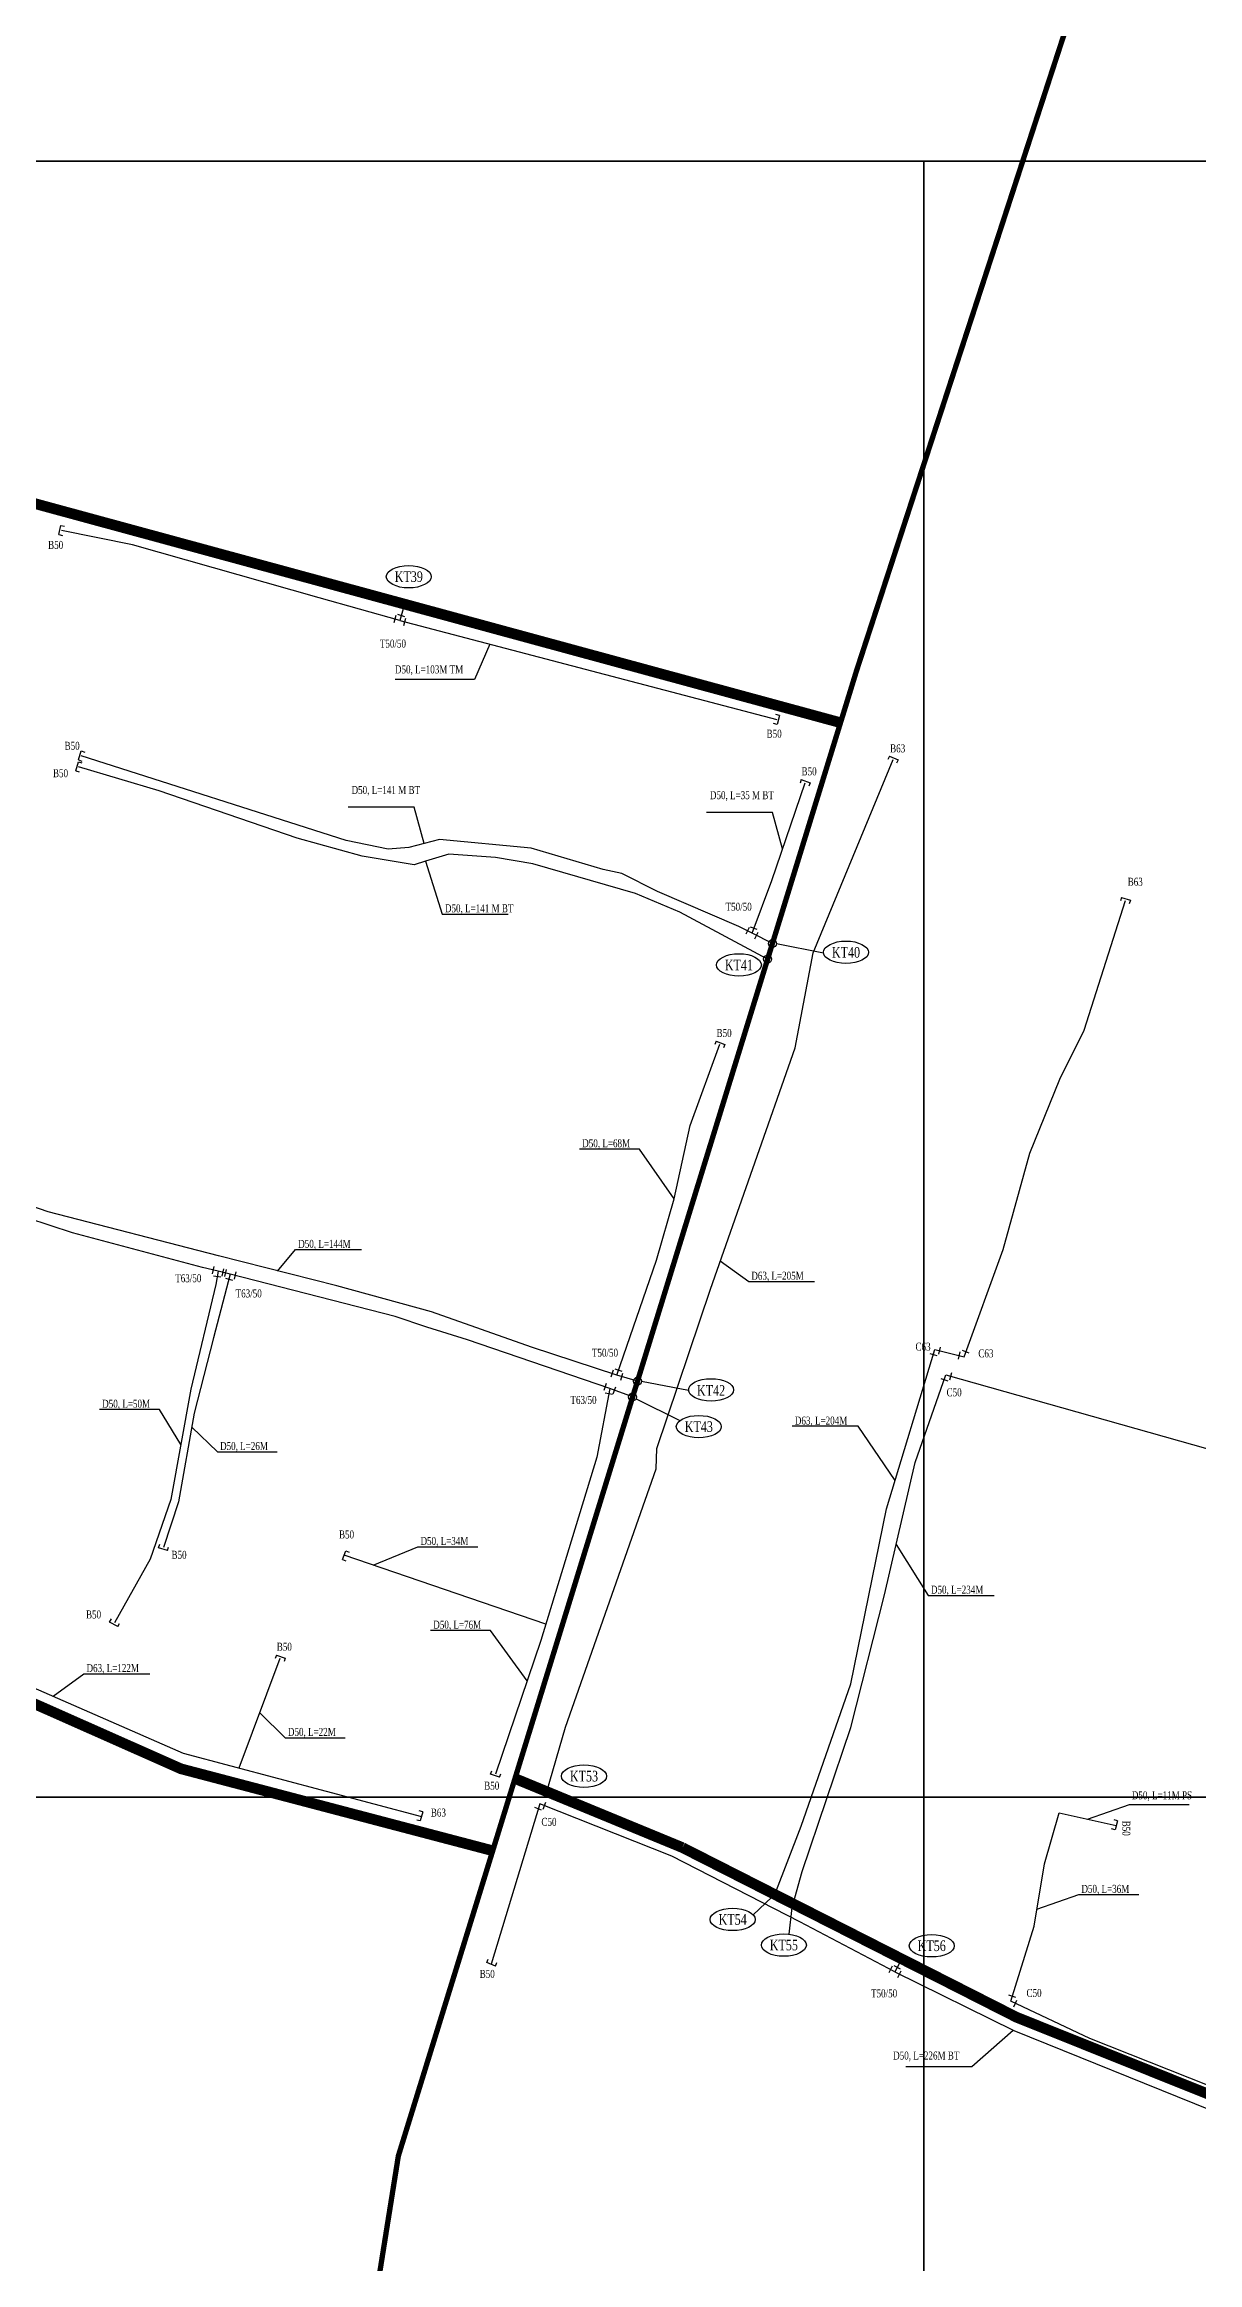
# Model space of a CAD drawing. Extents: x 549410 to 552487, y 2340860 to 2344743.
# Drawn here: x 550630.8 to 550847.2, y 2343476.5 to 2343892.3 of the extents above; entities that cross this region are included whole.
import ezdxf
from ezdxf.enums import TextEntityAlignment as Align

# ---------------------------------------------------------------- set-up
doc = ezdxf.new("R2010")
doc.units = 0
doc.header["$MEASUREMENT"] = 0
doc.linetypes.add('DASHED', pattern=[0.75, 0.5, -0.25])
for name, color, linetype in [('160', 5, 'DASHED'), ('225', 5, 'DASHED'), ('315', 5, 'DASHED'), ('50', 2, 'Continuous'), ('63', 1, 'Continuous'), ('90', 5, 'DASHED'), ('ten dai khoi thuy', 210, 'Continuous'), ('Text D-L', 7, 'Continuous'), ('Text phu kien', 2, 'Continuous')]:
    doc.layers.add(name, color=color, linetype=linetype)
doc.styles.add('Text', font='vntimeh.shx', dxfattribs={"width": 0.75, "bigfont": 'vn.shx'})
doc.styles.add('TextNode', font='vntimeh1.shx', dxfattribs={"width": 0.7, "bigfont": 'vn.shx'})

# ---------------------------------------------------------------- blocks, each defined once
blk = doc.blocks.new('pt')
at = {"color": 3, "linetype": 'Continuous'}
blk.add_line((0.96, -0.69), (0.96, 0.69), dxfattribs=at)
blk = doc.blocks.new('bit')
at = {"color": 3, "linetype": 'Continuous'}
for points in [[(-0.3, -0.88), (-0.3, 0.88)], [(-0.3, 0.88), (0.39, 0.88)], [(-0.3, -0.88), (0.39, -0.88)]]:
    blk.add_lwpolyline(points, dxfattribs=at)
blk = doc.blocks.new('Daudai')
at = {"layer": 'ten dai khoi thuy', "color": 3}
blk.add_circle((0, 0), 0.75, dxfattribs=at)

msp = doc.modelspace()

# ---------------------------------------------------------------- linework, layer by layer
at = {"layer": '160', "ltscale": 10, "const_width": 2}
for points in [[(550719.1, 2343567.21), (550750.53, 2343554.26)], [(550750.53, 2343554.26), (550813.18, 2343522.47), (550870.21, 2343499.62), (550924.94, 2343479.54), (550978.82, 2343449.85), (550993.6, 2343442.83), (551015.71, 2343436.81), (551040.48, 2343433.27), (551063.59, 2343431.5), (551101.23, 2343429.92), (551185.6, 2343423.61), (551236.26, 2343418.28), (551298.61, 2343422.47), (551387.64, 2343402.42), (551517.97, 2343366.04), (551550.82, 2343353.91), (551572.38, 2343332.04)]]:
    msp.add_lwpolyline(points, dxfattribs=at)
at = {"layer": '225', "ltscale": 10, "const_width": 2}
msp.add_lwpolyline([(550714.93, 2343553.67), (550656.44, 2343569.03), (550583.62, 2343601.31), (550512.49, 2343637.74), (550437.43, 2343676.39), (550411.2, 2343682.56), (550378.24, 2343697.73), (550352.8, 2343713.31), (550018.41, 2343846.44), (549942.84, 2343871.48)], dxfattribs=at)
at = {"layer": '315', "color": 6, "ltscale": 10, "const_width": 1}
msp.add_lwpolyline([(551034.23, 2344742.31), (551035.22, 2344707.64), (551028.55, 2344696.61), (551031.81, 2344612.49), (551037.5, 2344448.91), (551039.08, 2344427.06), (551037.68, 2344409.44), (551032.34, 2344391.13), (551003.22, 2344321.63), (550935.24, 2344170.05), (550883.64, 2344074.56), (550876.18, 2344059.8), (550783.23, 2343775.03), (550713.27, 2343548.31), (550697.22, 2343496.46), (550617.71, 2342998.78)], dxfattribs=at)
at = {"layer": '50'}
for points in [[(550697.49, 2343784.31), (550682.36, 2343788.59), (550647.33, 2343798.51), (550633.99, 2343801.22)], [(550698.4, 2343787.38), (550697.49, 2343784.31)], [(550697.49, 2343784.31), (550768.21, 2343765.73)], [(550766.51, 2343720.84), (550750.02, 2343729.63), (550741.71, 2343733.15), (550722.48, 2343738.7), (550715.42, 2343739.91), (550706.71, 2343740.52), (550702.33, 2343739.18), (550700.21, 2343738.48), (550690.44, 2343740.15), (550678.24, 2343743.5), (550652.33, 2343752.36), (550637.23, 2343756.87)], [(550763.58, 2343725.7), (550761.13, 2343726.96), (550745.85, 2343733.54), (550739.17, 2343736.89), (550735.64, 2343737.63), (550722.17, 2343741.62), (550704.96, 2343743.23), (550699.18, 2343741.75), (550695.28, 2343741.43), (550687.41, 2343743.09), (550637.73, 2343758.93)], [(550763.58, 2343725.7), (550767.28, 2343735.58), (550773.56, 2343753.91)], [(550767.41, 2343723.74), (550763.58, 2343725.7)], [(550738.23, 2343642.84), (550745.63, 2343664.41), (550748.98, 2343675.87), (550751.96, 2343689.66), (550757.56, 2343704.87)], [(550738.23, 2343642.84), (550722.23, 2343648.11), (550703.44, 2343654.69), (550685.65, 2343659.55), (550663.47, 2343665.18), (550631.52, 2343673.48), (550602.66, 2343683.41)], [(550663.39, 2343662.3), (550662.98, 2343659.85), (550658.26, 2343640.19), (550654.53, 2343619.53), (550650.64, 2343608.33), (550643.96, 2343596.38)], [(550665.69, 2343661.76), (550662.53, 2343649.81), (550658.93, 2343635.7), (550655.95, 2343619.07), (550653.15, 2343610.5)], [(550742.09, 2343641.7), (550738.23, 2343642.84)], [(550771.32, 2343543.71), (550773, 2343549.75), (550782.12, 2343576.78), (550788.46, 2343601.62), (550794.2, 2343626.44), (550799.96, 2343642.91)], [(550799.96, 2343642.91), (550925.73, 2343607.4)], [(550736.88, 2343640.32), (550734.44, 2343627.46), (550723.95, 2343593.08), (550715.46, 2343568.01)], [(550724.89, 2343596.15), (550687.04, 2343609.09)], [(550723.75, 2343562.46), (550714.62, 2343532.39)], [(550790.4, 2343530.95), (550772.52, 2343540.34), (550748.54, 2343552.65), (550723.75, 2343562.46)], [(550812.11, 2343525.47), (550816.53, 2343539.54), (550818.44, 2343551.21), (550821.18, 2343560.78)], [(550791.66, 2343533.39), (550790.4, 2343530.95)], [(550790.4, 2343530.95), (550812.69, 2343519.96), (550849.53, 2343505.07), (550889.8, 2343490.3)], [(550924.59, 2343482.92), (550899.52, 2343491.35), (550893.03, 2343495.19), (550849.37, 2343509.6), (550826.96, 2343518.46), (550812.11, 2343525.47)]]:
    msp.add_lwpolyline(points, dxfattribs=at)
at = {"layer": '50', "color": 1}
for points in [[(550667.33, 2343569.2), (550675.07, 2343589.79)], [(550821.18, 2343560.78), (550831.93, 2343558.43)]]:
    msp.add_lwpolyline(points, dxfattribs=at)
at = {"layer": '63', "color": 6}
for points in [[(550725.06, 2343564.8), (550728.58, 2343576.82), (550745.6, 2343625.29), (550745.72, 2343629.08), (550755.76, 2343658.95), (550771.7, 2343704.19), (550775.03, 2343722.04), (550790.05, 2343758.26)], [(550803.37, 2343646.29), (550810.73, 2343666.4), (550815.68, 2343684.47), (550821.34, 2343698.31), (550825.87, 2343707.53), (550833.65, 2343731.85)], [(550663.39, 2343662.3), (550660.45, 2343663), (550636.05, 2343669.52), (550602.48, 2343680.49), (550592.43, 2343684.07), (550589.16, 2343685.3), (550589.16, 2343685.3), (550589.16, 2343685.3), (550589.16, 2343685.3)], [(550665.69, 2343661.76), (550663.39, 2343662.3)], [(550736.88, 2343640.32), (550712.6, 2343648.64), (550710.21, 2343649.44), (550702.56, 2343651.83), (550696.63, 2343653.85), (550665.69, 2343661.76)], [(550767.85, 2343545.47), (550772.78, 2343558.28), (550782.11, 2343584.97), (550788.8, 2343617.78), (550797.86, 2343647.64)], [(550797.86, 2343647.64), (550803.37, 2343646.29)], [(550741.18, 2343638.75), (550736.88, 2343640.32)], [(550587.04, 2343603.53), (550608.06, 2343593.28), (550656.83, 2343571.99), (550701.56, 2343560.1)]]:
    msp.add_lwpolyline(points, dxfattribs=at)
at = {"layer": '90', "ltscale": 10, "const_width": 2}
msp.add_lwpolyline([(550780.1, 2343765.18), (550610.35, 2343811.31), (550562.22, 2343819.95), (550459.78, 2343832.45)], dxfattribs=at)
at = {"layer": 'DEFPOINTS'}
for points in [[(551033.35, 2343870.41), (550558.32, 2343870.41), (550558.32, 2344177.08), (551033.35, 2344177.08)], [(550795.83, 2343563.74), (550320.81, 2343563.74), (550320.81, 2343870.41), (550795.83, 2343870.41)], [(551270.86, 2343563.74), (550795.83, 2343563.74), (550795.83, 2343870.41), (551270.86, 2343870.41)], [(550795.83, 2343257.07), (550320.81, 2343257.07), (550320.81, 2343563.74), (550795.83, 2343563.74)], [(551270.86, 2343257.07), (550795.83, 2343257.07), (550795.83, 2343563.74), (551270.86, 2343563.74)]]:
    msp.add_lwpolyline(points, close=True, dxfattribs=at)
at = {"layer": 'ten dai khoi thuy', "color": 3, "linetype": 'ByBlock'}
for points in [[(550768.16, 2343723.74), (550776.99, 2343722.04)], [(550742.84, 2343641.7), (550751.68, 2343640)], [(550741.83, 2343638.38), (550750.06, 2343634.33)], [(550767.3, 2343544.96), (550763.78, 2343541.67)], [(550771.03, 2343543.02), (550770.47, 2343538.04)]]:
    msp.add_lwpolyline(points, dxfattribs=at)
for centre in [(550699.17, 2343792.53), (550761.12, 2343719.74), (550781.21, 2343722.11), (550755.89, 2343640.07), (550753.59, 2343633.18), (550732.05, 2343567.66), (550759.95, 2343540.79), (550769.55, 2343535.99), (550797.3, 2343535.86)]:
    msp.add_ellipse(centre, major_axis=(-4.22, 0), ratio=0.497929, dxfattribs=at)
at = {"layer": 'Text D-L', "color": 9}
for points in [[(550714.38, 2343779.87), (550711.49, 2343773.27), (550696.65, 2343773.27)], [(550702.07, 2343742.49), (550700.17, 2343749.33), (550687.8, 2343749.33)], [(550769.31, 2343741.51), (550767.41, 2343748.35), (550755.03, 2343748.35)], [(550702.33, 2343739.18), (550705.46, 2343729.28), (550717.84, 2343729.28)], [(550748.98, 2343675.87), (550742.47, 2343685.23), (550731.22, 2343685.23)], [(550674.56, 2343662.36), (550677.93, 2343666.37), (550690.3, 2343666.37)], [(550757.63, 2343664.29), (550762.95, 2343660.4), (550775.32, 2343660.4)], [(550656.4, 2343629.86), (550652.4, 2343636.4), (550641.15, 2343636.4)], [(550658.46, 2343633.09), (550663.26, 2343628.47), (550674.51, 2343628.47)], [(550790.41, 2343623.11), (550783.5, 2343633.24), (550771.12, 2343633.24)], [(550692.49, 2343607.23), (550700.88, 2343610.67), (550712.13, 2343610.67)], [(550790.65, 2343611.09), (550796.65, 2343601.54), (550809.02, 2343601.54)], [(550721.4, 2343585.55), (550714.52, 2343594.98), (550703.27, 2343594.98)], [(550632.44, 2343582.64), (550638.21, 2343586.84), (550650.58, 2343586.84)], [(550671.2, 2343579.5), (550676, 2343574.87), (550687.25, 2343574.87)], [(550826.55, 2343559.6), (550834.38, 2343562.35), (550845.63, 2343562.35)], [(550817.05, 2343542.7), (550824.88, 2343545.45), (550836.13, 2343545.45)], [(550812.58, 2343520), (550804.81, 2343513.19), (550792.43, 2343513.19)]]:
    msp.add_lwpolyline(points, dxfattribs=at)

# ---------------------------------------------------------------- block references
at = {"layer": '50'}
for name, p, rotation in [('bit', (550633.99, 2343801.22), 348.5339093250618), ('pt', (550697.49, 2343784.31), 164.1897818520066), ('pt', (550697.49, 2343784.31), 73.46567556391705), ('pt', (550697.49, 2343784.31), 345.2837847622277), ('bit', (550768.21, 2343765.73), 165.2839367935077), ('bit', (550637.73, 2343758.93), 342.3172774468095), ('bit', (550637.23, 2343756.87), 343.3456501437574), ('bit', (550790.05, 2343758.26), 247.4791202303516), ('bit', (550773.56, 2343753.91), 251.0801402046589), ('bit', (550833.65, 2343731.85), 252.2573268137646), ('pt', (550763.58, 2343725.7), 152.8261650072128), ('pt', (550763.58, 2343725.7), 69.50665804570133), ('pt', (550763.58, 2343725.7), 332.8260129809829), ('bit', (550757.56, 2343704.87), 249.7697972349274), ('pt', (550663.39, 2343662.3), 166.7462494371791), ('pt', (550663.39, 2343662.3), 260.5456001352521), ('pt', (550663.39, 2343662.3), 346.7460974057713), ('pt', (550665.69, 2343661.76), 166.7462494371791), ('pt', (550665.69, 2343661.76), 255.205355593979), ('pt', (550665.69, 2343661.76), 345.6638490489132), ('pt', (550797.86, 2343647.64), 346.2456500854848), ('pt', (550803.37, 2343646.29), 166.245802120782), ('pt', (550803.37, 2343646.29), 69.89394339830544), ('pt', (550738.23, 2343642.84), 161.7404257196702), ('pt', (550738.23, 2343642.84), 71.08384547666988), ('pt', (550738.23, 2343642.84), 343.5739629507016), ('pt', (550797.86, 2343647.64), 253.1272917649), ('pt', (550799.96, 2343642.91), 344.1329651965851), ('pt', (550736.88, 2343640.32), 161.0814644872707), ('pt', (550736.88, 2343640.32), 259.2447277094529), ('pt', (550736.88, 2343640.32), 340.0068662631151), ('pt', (550799.96, 2343642.91), 250.7552829076949), ('bit', (550653.15, 2343610.5), 71.91590205124939), ('bit', (550687.32, 2343608.99), 339.1065322049969), ('bit', (550643.96, 2343596.38), 60.79127510317236), ('bit', (550675.07, 2343589.79), 250.6009147422713), ('bit', (550715.46, 2343568.01), 71.30476508049068), ('bit', (550701.27, 2343560.18), 165.0048843614676), ('pt', (550723.75, 2343562.46), 247.9841313292443), ('pt', (550723.75, 2343562.46), 338.6209510612329), ('bit', (550831.64, 2343558.51), 164.0089581193922), ('bit', (550714.73, 2343532.67), 67.98428335454417), ('pt', (550790.4, 2343530.95), 152.291004002819), ('pt', (550790.4, 2343530.95), 62.91980544708395), ('pt', (550790.4, 2343530.95), 333.7481381453646), ('pt', (550812.11, 2343525.47), 72.57412107862689), ('pt', (550812.11, 2343525.47), 334.7482665790585)]:
    msp.add_blockref(name, p, dxfattribs=dict(at, rotation=rotation))
at = {"layer": 'ten dai khoi thuy'}
for p in [(550698.4, 2343787.38), (550767.41, 2343723.74), (550766.51, 2343720.84), (550741.18, 2343638.75), (550742.09, 2343641.7), (550725.06, 2343564.8), (550767.85, 2343545.47), (550771.32, 2343543.71), (550791.66, 2343533.39)]:
    msp.add_blockref('Daudai', p, dxfattribs=at)

# ---------------------------------------------------------------- texts
at = {"layer": 'ten dai khoi thuy', "color": 2, "style": 'TextNode', "width": 0.75}
for s, p in [('kt39', (550699.17, 2343792.53)), ('kt40', (550781.21, 2343722.11)), ('kt41', (550761.12, 2343719.74)), ('kt42', (550755.89, 2343639.98)), ('kt43', (550753.59, 2343633.18)), ('kt53', (550732.05, 2343567.66)), ('kt54', (550759.95, 2343540.79)), ('kt55', (550769.55, 2343535.99)), ('kt56', (550797.3, 2343535.86))]:
    msp.add_text(s, height=2, dxfattribs=at).set_placement(p, align=Align.MIDDLE)
at = {"layer": 'Text D-L', "color": 1, "style": 'Text', "width": 0.75}
for s, p in [('D50, L=103m tm', (550696.58, 2343773.95)), ('D50, L=141 m bt', (550688.44, 2343751.34)), ('D50, L=35 m bt', (550755.68, 2343750.37)), ('D50, L=141 m bt', (550705.96, 2343729.16)), ('D50, L=68m', (550731.72, 2343685.11)), ('D50, L=144m', (550678.43, 2343666.25)), ('D63, L=205m', (550763.45, 2343660.28)), ('D50, L=50m', (550641.65, 2343636.28)), ('D63, L=204m', (550771.62, 2343633.12)), ('D50, L=26m', (550663.76, 2343628.35)), ('D50, L=34m', (550701.38, 2343610.55)), ('D50, L=234m', (550797.15, 2343601.42)), ('D50, L=76m', (550703.77, 2343594.86)), ('D50, L=22m', (550676.5, 2343574.75)), ('D50, L=11m ps', (550834.85, 2343562.87)), ('D50, L=36m', (550825.38, 2343545.33)), ('D50, L=226m bt', (550790.06, 2343514.08))]:
    msp.add_text(s, height=1.5, dxfattribs=at).set_placement(p, align=Align.BOTTOM_LEFT)
at = {"layer": 'Text D-L', "color": 4, "style": 'Text', "width": 0.75}
msp.add_text('D63, L=122m', height=1.5, dxfattribs=at).set_placement((550638.71, 2343586.72), align=Align.BOTTOM_LEFT)
at = {"layer": 'Text phu kien', "color": 4, "style": 'Text', "width": 0.75}
for s, p in [('B50', (550632.92, 2343798.49)), ('T50/50', (550696.2, 2343779.99)), ('B50', (550767.73, 2343763.1)), ('B50', (550636.01, 2343760.82)), ('B63', (550790.91, 2343760.34)), ('B50', (550633.83, 2343755.69)), ('B50', (550774.29, 2343756.04)), ('B63', (550835.48, 2343735.34)), ('T50/50', (550761.07, 2343730.65)), ('B50', (550758.34, 2343706.98)), ('T63/50', (550657.8, 2343661.01)), ('T63/50', (550669.14, 2343658.16)), ('T50/50', (550735.99, 2343647.04)), ('C63', (550795.67, 2343648.18)), ('C63', (550807.46, 2343646.92)), ('T63/50', (550731.96, 2343638.19)), ('C50', (550801.5, 2343639.62)), ('B50', (550687.5, 2343612.97)), ('B50', (550656.07, 2343609.15)), ('B50', (550640.03, 2343597.97)), ('B50', (550675.82, 2343591.92)), ('B50', (550714.74, 2343565.87)), ('B63', (550704.73, 2343560.83)), ('C50', (550725.48, 2343559.09)), ('B50', (550713.89, 2343530.58)), ('T50/50', (550788.36, 2343526.94)), ('C50', (550816.5, 2343527.01))]:
    msp.add_text(s, height=1.5, dxfattribs=at).set_placement(p, align=Align.MIDDLE_CENTER)
msp.add_text('B50', height=1.5, rotation=270, dxfattribs=at).set_placement((550833.8, 2343557.89), align=Align.MIDDLE_CENTER)

doc.saveas('drawing.dxf')
